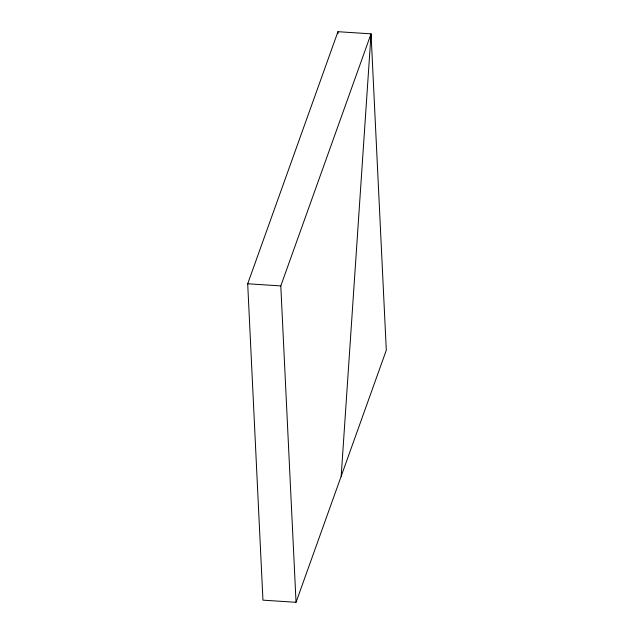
<?xml version="1.0" encoding="UTF-8"?>
<svg xmlns="http://www.w3.org/2000/svg" width="634" height="634" viewBox="0 0 634 634"><rect width="100%" height="100%" fill="white"/><g stroke="black" fill="none" stroke-linecap="round" stroke-linejoin="round"><path stroke-width="0.95" d="M341.179 476.261L371.048 33.84L337.954 31.7L247.696 283.778L262.952 600.16L296.046 602.3L386.304 350.222L371.048 33.84L280.799 285.918L296.046 602.3M247.696 283.778L280.799 285.918M337.954 31.7L338.049 33.681"/></g></svg>
